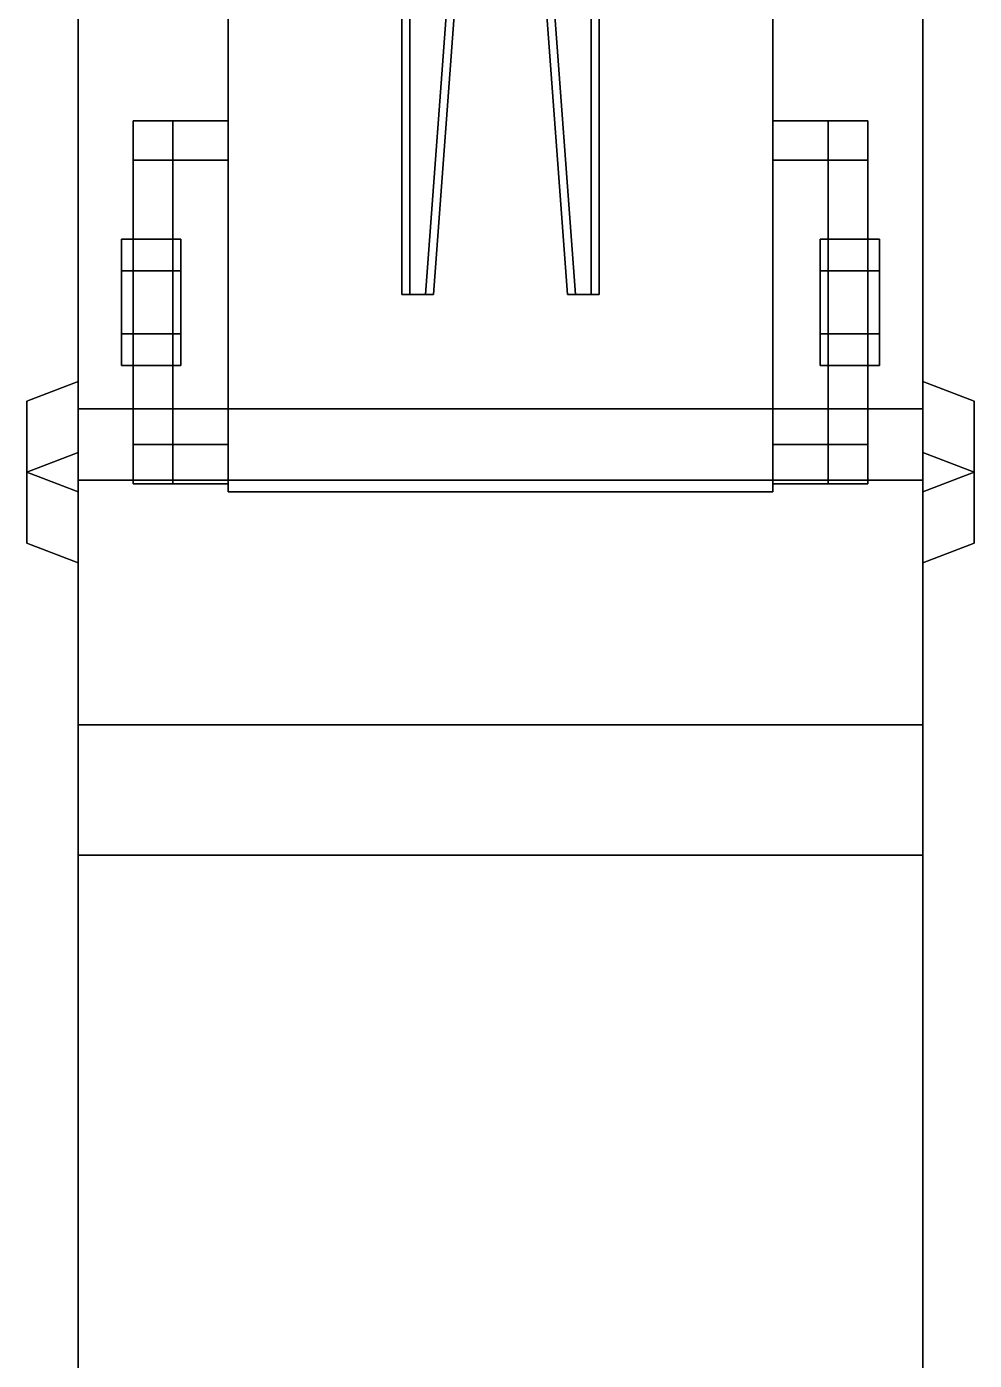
# Model space of a CAD drawing. Extents: x -1.2 to 1.2, y -8.9 to 9.4.
# Drawn here: x -1.2 to 1.2, y 0.28 to 3.659 of the extents above; entities that cross this region are included whole.
import ezdxf

# ---------------------------------------------------------------- set-up
doc = ezdxf.new("R2010")
doc.units = 0
doc.layers.get('0').update_dxf_attribs({"linetype": 'CONTINUOUS'})

msp = doc.modelspace()

# ---------------------------------------------------------------- linework, layer by layer
for points in [[(-0.69, 7.15, 0.24), (-0.69, 2.48, 0.24), (-0.69, 2.48, 1.05), (-0.69, 4.75, 1.05)], [(0.69, 7.15, 0.24), (0.69, 2.48, 0.24), (-0.69, 2.48, 0.24), (-0.69, 7.15, 0.24)], [(0.69, 2.48, 1.05), (0.69, 2.48, 0.24), (0.69, 7.15, 0.24), (0.69, 4.75, 1.05)], [(-1.07, 4.88, 1.41), (-1.07, 2.69, 1.41), (-1.07, 2.51, 1.89), (-1.07, 4.88, 1.89)], [(1.07, 4.88, 1.41), (1.07, 2.69, 1.41), (-1.07, 2.69, 1.41), (-1.07, 4.88, 1.41)], [(-1.07, 4.88, 1.89), (-1.07, 2.51, 1.89), (1.07, 2.51, 1.89), (1.07, 4.88, 1.89)], [(0.69, 2.48, 1.05), (0.69, 4.88, 1.05), (-0.69, 4.88, 1.05), (-0.69, 2.48, 1.05)], [(1.07, 2.51, 1.89), (1.07, 2.69, 1.41), (1.07, 4.88, 1.41), (1.07, 4.88, 1.89)], [(-0.13, 3.79, 2.83), (-0.19, 2.98, 2.99), (-0.25, 2.98, 3.15), (-0.25, 3.79, 3.15)], [(-0.25, 3.79, 3.15), (-0.25, 2.98, 3.15), (-0.23, 2.98, 3.15), (-0.23, 3.79, 3.15)], [(-0.23, 2.98, 3.15), (-0.17, 2.98, 3.01), (-0.11, 3.79, 2.85), (-0.23, 3.79, 3.15)], [(-0.11, 3.79, 2.85), (-0.17, 2.98, 3.01), (-0.19, 2.98, 2.99), (-0.13, 3.79, 2.83)], [(0.11, 3.79, 2.85), (0.17, 2.98, 3.01), (0.23, 2.98, 3.15), (0.23, 3.79, 3.15)], [(0.13, 3.79, 2.83), (0.19, 2.98, 2.99), (0.17, 2.98, 3.01), (0.11, 3.79, 2.85)], [(0.25, 2.98, 3.15), (0.19, 2.98, 2.99), (0.13, 3.79, 2.83), (0.25, 3.79, 3.15)], [(0.23, 3.79, 3.15), (0.23, 2.98, 3.15), (0.25, 2.98, 3.15), (0.25, 3.79, 3.15)], [(-0.93, 3.42, 0.37), (-0.93, 3.42, 0.19), (-0.93, 2.5, 0.19), (-0.93, 2.5, 0.37)], [(-0.83, 3.42, 0.95), (-0.83, 3.42, 0.19), (-0.93, 3.42, 0.19), (-0.93, 3.42, 1.05)], [(-0.93, 2.5, 0.19), (-0.93, 3.42, 0.19), (-0.83, 3.42, 0.19), (-0.83, 2.5, 0.19)], [(-0.93, 3.42, 0.69), (-0.93, 3.42, 0.37), (-0.93, 3.32, 0.37), (-0.93, 3.32, 0.69)], [(-0.83, 2.5, 0.37), (-0.83, 3.42, 0.37), (-0.93, 3.42, 0.37), (-0.93, 2.5, 0.37)], [(-0.93, 3.42, 1.05), (-0.93, 3.42, 0.87), (-0.93, 3.32, 0.87), (-0.93, 3.32, 1.05)], [(-0.93, 2.5, 0.69), (-0.93, 3.42, 0.69), (-0.83, 3.42, 0.69), (-0.83, 2.5, 0.69)], [(-0.93, 3.42, 0.87), (-0.93, 3.42, 0.69), (-0.93, 2.5, 0.69), (-0.93, 2.5, 0.87)], [(-0.93, 3.42, 1.05), (-0.93, 3.32, 1.05), (-0.69, 3.32, 1.05), (-0.69, 3.42, 1.05)], [(-0.69, 3.42, 1.05), (-0.69, 3.42, 0.95), (-0.83, 3.42, 0.95), (-0.93, 3.42, 1.05)], [(-0.83, 2.5, 0.19), (-0.83, 3.42, 0.19), (-0.83, 3.42, 0.37), (-0.83, 2.5, 0.37)], [(-0.83, 3.32, 0.37), (-0.83, 3.42, 0.37), (-0.83, 3.42, 0.69), (-0.83, 3.32, 0.69)], [(-0.83, 2.5, 0.69), (-0.83, 3.42, 0.69), (-0.83, 3.42, 0.87), (-0.83, 2.5, 0.87)], [(-0.69, 3.42, 0.95), (-0.69, 3.32, 0.95), (-0.83, 3.32, 0.95), (-0.83, 3.42, 0.95)], [(-0.83, 3.32, 0.87), (-0.83, 3.42, 0.87), (-0.83, 3.42, 0.95), (-0.83, 3.32, 0.95)], [(0.69, 3.42, 1.05), (0.69, 3.32, 1.05), (0.93, 3.32, 1.05), (0.93, 3.42, 1.05)], [(0.83, 3.42, 0.95), (0.83, 3.32, 0.95), (0.69, 3.32, 0.95), (0.69, 3.42, 0.95)], [(0.93, 3.42, 1.05), (0.83, 3.42, 0.95), (0.69, 3.42, 0.95), (0.69, 3.42, 1.05)], [(0.83, 3.42, 0.19), (0.83, 2.5, 0.19), (0.83, 2.5, 0.37), (0.83, 3.42, 0.37)], [(0.93, 3.42, 1.05), (0.93, 3.42, 0.19), (0.83, 3.42, 0.19), (0.83, 3.42, 0.95)], [(0.93, 3.42, 0.19), (0.93, 2.5, 0.19), (0.83, 2.5, 0.19), (0.83, 3.42, 0.19)], [(0.83, 3.42, 0.37), (0.83, 3.32, 0.37), (0.83, 3.32, 0.69), (0.83, 3.42, 0.69)], [(0.83, 3.42, 0.37), (0.83, 2.5, 0.37), (0.93, 2.5, 0.37), (0.93, 3.42, 0.37)], [(0.83, 3.42, 0.69), (0.83, 2.5, 0.69), (0.83, 2.5, 0.87), (0.83, 3.42, 0.87)], [(0.93, 3.42, 0.69), (0.93, 2.5, 0.69), (0.83, 2.5, 0.69), (0.83, 3.42, 0.69)], [(0.83, 3.42, 0.87), (0.83, 3.32, 0.87), (0.83, 3.32, 0.95), (0.83, 3.42, 0.95)], [(0.93, 2.5, 0.37), (0.93, 2.5, 0.19), (0.93, 3.42, 0.19), (0.93, 3.42, 0.37)], [(0.93, 3.32, 0.69), (0.93, 3.32, 0.37), (0.93, 3.42, 0.37), (0.93, 3.42, 0.69)], [(0.93, 3.32, 1.05), (0.93, 3.32, 0.87), (0.93, 3.42, 0.87), (0.93, 3.42, 1.05)], [(0.93, 2.5, 0.87), (0.93, 2.5, 0.69), (0.93, 3.42, 0.69), (0.93, 3.42, 0.87)], [(-0.93, 3.32, 0.69), (-0.93, 3.32, 0.37), (-0.83, 3.32, 0.37), (-0.83, 3.32, 0.69)], [(-0.83, 2.6, 0.87), (-0.83, 3.32, 0.87), (-0.93, 3.32, 0.87), (-0.93, 2.6, 0.87)], [(-0.93, 3.32, 1.05), (-0.93, 3.32, 0.87), (-0.83, 3.32, 0.87), (-0.83, 3.32, 0.95)], [(-0.93, 3.32, 1.05), (-0.83, 3.32, 0.95), (-0.69, 3.32, 0.95), (-0.69, 3.32, 1.05)], [(0.69, 3.32, 1.05), (0.69, 3.32, 0.95), (0.83, 3.32, 0.95), (0.93, 3.32, 1.05)], [(0.83, 3.32, 0.69), (0.83, 3.32, 0.37), (0.93, 3.32, 0.37), (0.93, 3.32, 0.69)], [(0.83, 3.32, 0.87), (0.83, 2.6, 0.87), (0.93, 2.6, 0.87), (0.93, 3.32, 0.87)], [(0.83, 3.32, 0.95), (0.83, 3.32, 0.87), (0.93, 3.32, 0.87), (0.93, 3.32, 1.05)], [(-0.96, 3.04, 0.3714), (-0.96, 3.12, 0.51), (-0.81, 3.12, 0.51), (-0.81, 3.04, 0.3714)], [(-0.96, 3.04, 0.3714), (-0.96, 2.88, 0.3714), (-0.96, 2.8, 0.51), (-0.96, 3.12, 0.51)], [(-0.96, 3.12, 0.51), (-0.96, 3.04, 0.6486), (-0.81, 3.04, 0.6486), (-0.81, 3.12, 0.51)], [(-0.96, 3.12, 0.51), (-0.96, 2.8, 0.51), (-0.96, 2.88, 0.6486), (-0.96, 3.04, 0.6486)], [(0.96, 3.12, 0.51), (0.96, 3.04, 0.3714), (0.81, 3.04, 0.3714), (0.81, 3.12, 0.51)], [(0.96, 3.04, 0.6486), (0.96, 3.12, 0.51), (0.81, 3.12, 0.51), (0.81, 3.04, 0.6486)], [(0.96, 2.88, 0.3714), (0.96, 3.04, 0.3714), (0.96, 3.12, 0.51), (0.96, 2.8, 0.51)], [(0.96, 2.8, 0.51), (0.96, 3.12, 0.51), (0.96, 3.04, 0.6486), (0.96, 2.88, 0.6486)], [(-0.96, 2.88, 0.3714), (-0.96, 3.04, 0.3714), (-0.81, 3.04, 0.3714), (-0.81, 2.88, 0.3714)], [(-0.96, 3.04, 0.6486), (-0.96, 2.88, 0.6486), (-0.81, 2.88, 0.6486), (-0.81, 3.04, 0.6486)], [(0.96, 3.04, 0.3714), (0.96, 2.88, 0.3714), (0.81, 2.88, 0.3714), (0.81, 3.04, 0.3714)], [(0.96, 2.88, 0.6486), (0.96, 3.04, 0.6486), (0.81, 3.04, 0.6486), (0.81, 2.88, 0.6486)], [(-0.25, 2.98, 3.15), (-0.19, 2.98, 2.99), (-0.17, 2.98, 3.01), (-0.23, 2.98, 3.15)], [(0.23, 2.98, 3.15), (0.17, 2.98, 3.01), (0.19, 2.98, 2.99), (0.25, 2.98, 3.15)], [(-0.96, 2.8, 0.51), (-0.96, 2.88, 0.3714), (-0.81, 2.88, 0.3714), (-0.81, 2.8, 0.51)], [(-0.96, 2.88, 0.6486), (-0.96, 2.8, 0.51), (-0.81, 2.8, 0.51), (-0.81, 2.88, 0.6486)], [(0.96, 2.88, 0.3714), (0.96, 2.8, 0.51), (0.81, 2.8, 0.51), (0.81, 2.88, 0.3714)], [(0.96, 2.8, 0.51), (0.96, 2.88, 0.6486), (0.81, 2.88, 0.6486), (0.81, 2.8, 0.51)], [(-1.07, 2.76, 1.78), (-1.07, 2.76, 1.59), (-1.2, 2.71, 1.59), (-1.2, 2.71, 1.78)], [(-1.07, 2.76, 1.59), (-1.07, 2.48, 1.59), (-1.2, 2.53, 1.59), (-1.2, 2.71, 1.59)], [(-1.2, 2.71, 1.78), (-1.2, 2.53, 1.78), (-1.07, 2.48, 1.78), (-1.07, 2.76, 1.78)], [(1.2, 2.71, 1.78), (1.2, 2.71, 1.59), (1.07, 2.76, 1.59), (1.07, 2.76, 1.78)], [(1.07, 2.48, 1.59), (1.07, 2.76, 1.59), (1.2, 2.71, 1.59), (1.2, 2.53, 1.59)], [(1.2, 2.53, 1.78), (1.2, 2.71, 1.78), (1.07, 2.76, 1.78), (1.07, 2.48, 1.78)], [(-1.2, 2.71, 1.59), (-1.2, 2.53, 1.59), (-1.2, 2.53, 1.78), (-1.2, 2.71, 1.78)], [(1.2, 2.53, 1.59), (1.2, 2.71, 1.59), (1.2, 2.71, 1.78), (1.2, 2.53, 1.78)], [(-1.07, 2.69, 1.41), (-1.07, 1.89, 0.3), (-1.07, 1.56, 0.99), (-1.07, 2.51, 1.89)], [(1.07, 2.69, 1.41), (1.07, 1.89, 0.3), (-1.07, 1.89, 0.3), (-1.07, 2.69, 1.41)], [(1.07, 1.56, 0.99), (1.07, 1.89, 0.3), (1.07, 2.69, 1.41), (1.07, 2.51, 1.89)], [(-1.07, 2.58, 1.46), (-1.07, 2.58, 1.27), (-1.2, 2.53, 1.27), (-1.2, 2.53, 1.46)], [(-1.07, 2.58, 1.27), (-1.07, 2.3, 1.27), (-1.2, 2.35, 1.27), (-1.2, 2.53, 1.27)], [(-1.2, 2.53, 1.46), (-1.2, 2.35, 1.46), (-1.07, 2.3, 1.46), (-1.07, 2.58, 1.46)], [(-0.93, 2.6, 0.69), (-0.93, 2.6, 0.37), (-0.93, 2.5, 0.37), (-0.93, 2.5, 0.69)], [(-0.83, 2.6, 0.69), (-0.83, 2.6, 0.37), (-0.93, 2.6, 0.37), (-0.93, 2.6, 0.69)], [(-0.93, 2.6, 1.05), (-0.93, 2.6, 0.87), (-0.93, 2.5, 0.87), (-0.93, 2.5, 1.05)], [(-0.83, 2.6, 0.95), (-0.83, 2.6, 0.87), (-0.93, 2.6, 0.87), (-0.93, 2.6, 1.05)], [(-0.93, 2.6, 1.05), (-0.93, 2.5, 1.05), (-0.69, 2.5, 1.05), (-0.69, 2.6, 1.05)], [(-0.69, 2.6, 1.05), (-0.69, 2.6, 0.95), (-0.83, 2.6, 0.95), (-0.93, 2.6, 1.05)], [(-0.83, 2.5, 0.37), (-0.83, 2.6, 0.37), (-0.83, 2.6, 0.69), (-0.83, 2.5, 0.69)], [(-0.69, 2.6, 0.95), (-0.69, 2.5, 0.95), (-0.83, 2.5, 0.95), (-0.83, 2.6, 0.95)], [(-0.83, 2.5, 0.87), (-0.83, 2.6, 0.87), (-0.83, 2.6, 0.95), (-0.83, 2.5, 0.95)], [(0.93, 2.6, 1.05), (0.83, 2.6, 0.95), (0.69, 2.6, 0.95), (0.69, 2.6, 1.05)], [(0.83, 2.6, 0.95), (0.83, 2.5, 0.95), (0.69, 2.5, 0.95), (0.69, 2.6, 0.95)], [(0.69, 2.6, 1.05), (0.69, 2.5, 1.05), (0.93, 2.5, 1.05), (0.93, 2.6, 1.05)], [(0.93, 2.6, 0.69), (0.93, 2.6, 0.37), (0.83, 2.6, 0.37), (0.83, 2.6, 0.69)], [(0.83, 2.6, 0.37), (0.83, 2.5, 0.37), (0.83, 2.5, 0.69), (0.83, 2.6, 0.69)], [(0.83, 2.6, 0.87), (0.83, 2.5, 0.87), (0.83, 2.5, 0.95), (0.83, 2.6, 0.95)], [(0.93, 2.6, 1.05), (0.93, 2.6, 0.87), (0.83, 2.6, 0.87), (0.83, 2.6, 0.95)], [(0.93, 2.5, 0.69), (0.93, 2.5, 0.37), (0.93, 2.6, 0.37), (0.93, 2.6, 0.69)], [(0.93, 2.5, 1.05), (0.93, 2.5, 0.87), (0.93, 2.6, 0.87), (0.93, 2.6, 1.05)], [(1.2, 2.53, 1.46), (1.2, 2.53, 1.27), (1.07, 2.58, 1.27), (1.07, 2.58, 1.46)], [(1.07, 2.3, 1.27), (1.07, 2.58, 1.27), (1.2, 2.53, 1.27), (1.2, 2.35, 1.27)], [(1.2, 2.35, 1.46), (1.2, 2.53, 1.46), (1.07, 2.58, 1.46), (1.07, 2.3, 1.46)], [(-1.2, 2.53, 1.78), (-1.2, 2.53, 1.59), (-1.07, 2.48, 1.59), (-1.07, 2.48, 1.78)], [(-1.2, 2.53, 1.27), (-1.2, 2.35, 1.27), (-1.2, 2.35, 1.46), (-1.2, 2.53, 1.46)], [(-1.07, 2.51, 1.89), (-1.07, 1.56, 0.99), (1.07, 1.56, 0.99), (1.07, 2.51, 1.89)], [(1.07, 2.48, 1.78), (1.07, 2.48, 1.59), (1.2, 2.53, 1.59), (1.2, 2.53, 1.78)], [(1.2, 2.35, 1.27), (1.2, 2.53, 1.27), (1.2, 2.53, 1.46), (1.2, 2.35, 1.46)], [(-0.93, 2.5, 1.05), (-0.93, 2.5, 0.19), (-0.83, 2.5, 0.19), (-0.83, 2.5, 0.95)], [(-0.93, 2.5, 1.05), (-0.83, 2.5, 0.95), (-0.69, 2.5, 0.95), (-0.69, 2.5, 1.05)], [(0.69, 2.48, 0.24), (0.69, 2.48, 1.05), (-0.69, 2.48, 1.05), (-0.69, 2.48, 0.24)], [(0.69, 2.5, 1.05), (0.69, 2.5, 0.95), (0.83, 2.5, 0.95), (0.93, 2.5, 1.05)], [(0.83, 2.5, 0.95), (0.83, 2.5, 0.19), (0.93, 2.5, 0.19), (0.93, 2.5, 1.05)], [(-1.2, 2.35, 1.46), (-1.2, 2.35, 1.27), (-1.07, 2.3, 1.27), (-1.07, 2.3, 1.46)], [(1.07, 2.3, 1.46), (1.07, 2.3, 1.27), (1.2, 2.35, 1.27), (1.2, 2.35, 1.46)], [(-1.07, 1.89, 0.3), (-1.07, -2.5, 0.3), (-1.07, -2.33, 0.99), (-1.07, 1.56, 0.99)], [(1.07, 1.89, 0.3), (1.07, -2.5, 0.3), (-1.07, -2.5, 0.3), (-1.07, 1.89, 0.3)], [(1.07, -2.33, 0.99), (1.07, -2.5, 0.3), (1.07, 1.89, 0.3), (1.07, 1.56, 0.99)], [(-1.07, 1.56, 0.99), (-1.07, -2.33, 0.99), (1.07, -2.33, 0.99), (1.07, 1.56, 0.99)]]:
    msp.add_3dface(points)

doc.saveas('drawing.dxf')
